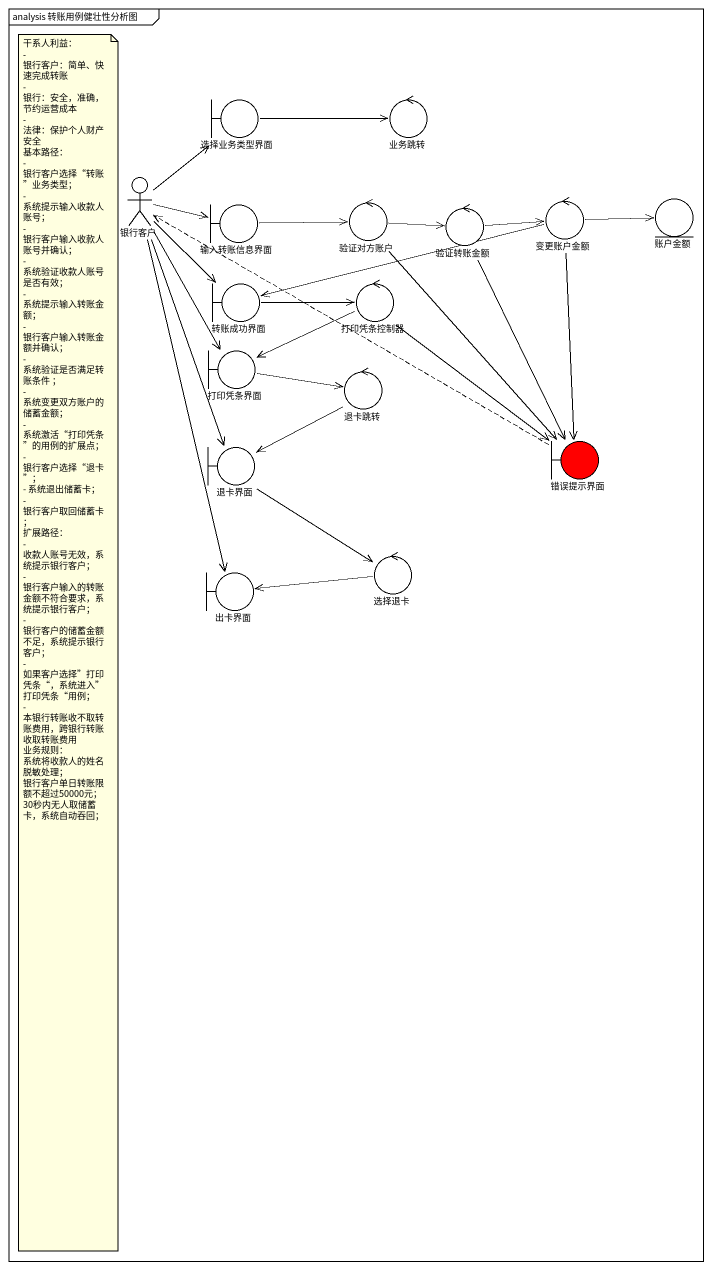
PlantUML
@startuml
mainframe analysis 转账用例健壮性分析图
boundary 选择业务类型界面
control 业务跳转
actor 银行客户
boundary 输入转账信息界面
control 验证对方账户
control 验证转账金额
control 变更账户金额
entity 账户金额
boundary 转账成功界面
control 打印凭条控制器
boundary 打印凭条界面
control 退卡跳转
boundary 退卡界面
boundary 错误提示界面 #FF0000
control 选择退卡
boundary 出卡界面
选择业务类型界面 -right-> 业务跳转
银行客户 -up-> 选择业务类型界面
银行客户 -right-> 输入转账信息界面
银行客户 --> 转账成功界面
银行客户 --> 打印凭条界面
银行客户 --> 退卡界面
银行客户 --> 出卡界面
输入转账信息界面 -right-> 验证对方账户
验证对方账户 -right-> 验证转账金额
验证对方账户 --> 错误提示界面
验证转账金额 -right-> 变更账户金额
验证转账金额 --> 错误提示界面
变更账户金额 -right-> 账户金额
变更账户金额 -left-> 转账成功界面
变更账户金额 --> 错误提示界面
转账成功界面 -right-> 打印凭条控制器
打印凭条控制器 -left-> 打印凭条界面
打印凭条控制器 --> 错误提示界面
打印凭条界面 -right-> 退卡跳转
退卡跳转 -left-> 退卡界面
退卡界面 --> 选择退卡
错误提示界面 .left.> 银行客户
选择退卡 -left-> 出卡界面
note as N1
  干系人利益：
  - 银行客户：简单、快速完成转账
  - 银行：安全，准确，节约运营成本
  - 法律：保护个人财产安全
  基本路径：
  - 银行客户选择“转账”业务类型；
  - 系统提示输入收款人账号；
  - 银行客户输入收款人账号并确认；
  - 系统验证收款人账号是否有效；
  - 系统提示输入转账金额；
  - 银行客户输入转账金额并确认；
  - 系统验证是否满足转账条件 ；
  - 系统变更双方账户的储蓄金额；
  - 系统激活“打印凭条”的用例的扩展点；
  - 银行客户选择“退卡”；
  - 系统退出储蓄卡；
  - 银行客户取回储蓄卡；
  扩展路径：
  - 收款人账号无效，系统提示银行客户；
  - 银行客户输入的转账金额不符合要求，系统提示银行客户；
  - 银行客户的储蓄金额不足，系统提示银行客户；
  - 如果客户选择”打印凭条“，系统进入”打印凭条“用例；
  - 本银行转账收不取转账费用，跨银行转账收取转账费用
  业务规则：
  系统将收款人的姓名脱敏处理；
  银行客户单日转账限额不超过50000元；
  30秒内无人取储蓄卡，系统自动吞回；
end note
@enduml
